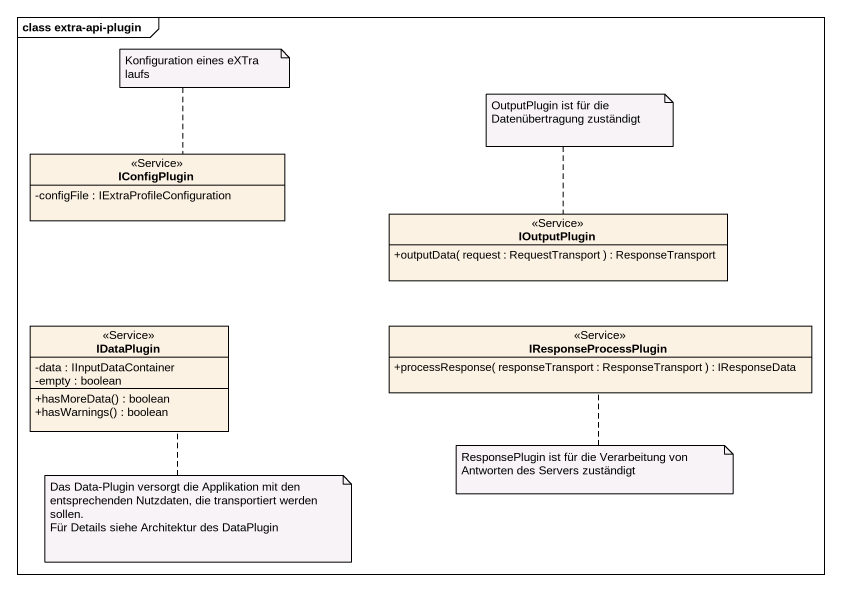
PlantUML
@startuml
mainframe class extra-api-plugin
hide circle
hide empty members
skinparam classAttributeIconSize 0
class IConfigPlugin <<Service>> {
  -configFile : IExtraProfileConfiguration
}
class IOutputPlugin <<Service>> {
  +outputData( request : RequestTransport ) : ResponseTransport
}
class IDataPlugin <<Service>> {
  -data : IInputDataContainer
  -empty : boolean
  +hasMoreData() : boolean
  +hasWarnings() : boolean
}
class IResponseProcessPlugin <<Service>> {
  +processResponse( responseTransport : ResponseTransport ) : IResponseData
}
note top of IConfigPlugin : Konfiguration eines eXTra laufs
note top of IOutputPlugin : OutputPlugin ist für die Datenübertragung zuständigt
note bottom of IDataPlugin
  Das Data-Plugin versorgt die Applikation mit den entsprechenden Nutzdaten, die transportiert werden sollen.
  Für Details siehe Architektur des DataPlugin
end note
note bottom of IResponseProcessPlugin : ResponsePlugin ist für die Verarbeitung von Antworten des Servers zuständigt
@enduml
